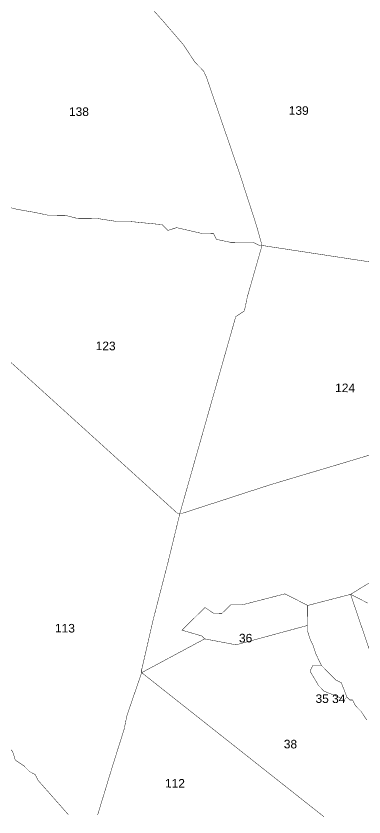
# Model space of a CAD drawing. Header units: metres. Extents: x 317370 to 326712, y 1824935 to 1838812.
# Drawn here: x 322261 to 322752, y 1824978 to 1826109 of the extents above; entities that cross this region are included whole.
import ezdxf

# ---------------------------------------------------------------- set-up
doc = ezdxf.new("R2010")
doc.units = ezdxf.units.M
doc.header["$MEASUREMENT"] = 0
doc.layers.add('SURVEY NO.', color=7, linetype='Continuous')
doc.layers.add('SURVEY PLOT BOUNDARY', color=35, linetype='Continuous')
doc.styles.add('PDF Arial', font='arial.ttf')

# ---------------------------------------------------------------- blocks, each defined once
blk = doc.blocks.new('81')
at = {"layer": 'SURVEY PLOT BOUNDARY', "lineweight": 18, "const_width": 0.605}
for points in [[(322228.4, 1825643.3), (322488.6, 1825407.4), (322492.6, 1825407.4), (322496.7, 1825407.3), (322617.9, 1825446.7), (322775.5, 1825493.8)], [(322914.5, 1825738.7), (322608.5, 1825785.4), (322600.6, 1825813.7), (322577, 1825886.5), (322529.7, 1826023.9), (322525.8, 1826032), (322513.8, 1826044.2), (322505.8, 1826056.4), (322497.8, 1826068.5), (322469.9, 1826101), (322394, 1826186.3), (322410.1, 1826190.2), (322535.2, 1826205.3), (322623.9, 1826212.7), (322640.1, 1826216.6), (322688.5, 1826224.3), (322692.6, 1826224.2), (322708.6, 1826220.1), (322740.8, 1826211.7), (322761, 1826211.6)], [(322394, 1826186.3), (322469.9, 1826101), (322497.8, 1826068.5), (322505.8, 1826056.4), (322513.8, 1826044.2), (322525.8, 1826032), (322529.7, 1826023.9), (322577, 1825886.5), (322600.6, 1825813.7), (322608.5, 1825785.4), (322604.5, 1825785.5), (322596.4, 1825789.6), (322588.4, 1825789.6), (322576.3, 1825789.7), (322564.2, 1825789.8), (322544.1, 1825794), (322540.1, 1825802.1), (322524, 1825802.2), (322487.7, 1825810.6), (322475.6, 1825806.6), (322467.6, 1825814.8), (322423.3, 1825819.1), (322403.2, 1825819.3), (322375, 1825823.6), (322346.8, 1825823.8), (322330.7, 1825827.9), (322322.6, 1825828), (322306.5, 1825828.1), (322286.4, 1825832.3), (322262.2, 1825836.5), (322246.1, 1825840.7)], [(322246.1, 1825840.7), (322262.2, 1825836.5), (322286.4, 1825832.3), (322306.5, 1825828.1), (322322.6, 1825828), (322330.7, 1825827.9), (322346.8, 1825823.8), (322375, 1825823.6), (322403.2, 1825819.3), (322423.3, 1825819.1), (322467.6, 1825814.8), (322475.6, 1825806.6), (322487.7, 1825810.6), (322524, 1825802.2), (322540.1, 1825802.1), (322544.1, 1825794), (322564.2, 1825789.8), (322576.3, 1825789.7), (322588.4, 1825789.6), (322596.4, 1825789.6), (322604.5, 1825785.5), (322608.5, 1825785.4), (322587.8, 1825713), (322583.6, 1825692.9), (322571.4, 1825684.9), (322492.6, 1825407.4), (322488.6, 1825407.4), (322228.4, 1825643.3)], [(322775.5, 1825493.8), (322617.9, 1825446.7), (322496.7, 1825407.3), (322492.6, 1825407.4), (322571.4, 1825684.9), (322583.6, 1825692.9), (322587.8, 1825713), (322608.5, 1825785.4), (322914.5, 1825738.7)], [(322796.6, 1825106.6), (322733.6, 1825292.6), (322757.7, 1825280.3)], [(322766, 1825312.5), (322733.6, 1825292.6), (322673, 1825276.9), (322640.9, 1825293.3), (322580.3, 1825277.7), (322564.2, 1825277.8), (322552, 1825265.8), (322539.9, 1825265.9), (322527.9, 1825274), (322495.4, 1825242), (322523.5, 1825233.8), (322527.5, 1825229.7), (322438.5, 1825182), (322438.5, 1825186.1), (322455.2, 1825258.5), (322476, 1825339), (322492.6, 1825407.4), (322476, 1825339), (322455.2, 1825258.5), (322438.5, 1825186.1), (322438.5, 1825182), (322430.2, 1825157.9), (322426.1, 1825145.8), (322417.8, 1825121.7), (322413.6, 1825101.6), (322397.1, 1825049.3), (322376.3, 1824980.9), (322397.1, 1825049.3), (322413.6, 1825101.6), (322417.8, 1825121.7), (322426.1, 1825145.8), (322430.2, 1825157.9), (322438.5, 1825182), (322696, 1824978.4), (322438.5, 1825182), (322527.5, 1825229.7), (322571.8, 1825221.3), (322672.8, 1825248.7), (322672.7, 1825240.7), (322676.7, 1825228.5), (322680.6, 1825220.4), (322684.6, 1825208.3), (322688.5, 1825200.2), (322692.5, 1825192.1), (322680.4, 1825192.2), (322676.3, 1825184.2), (322688.2, 1825163.9), (322696.2, 1825155.8), (322716.3, 1825147.6), (322724.4, 1825143.5), (322728.4, 1825147.5), (322732.4, 1825143.4), (322736.5, 1825143.4), (322740.4, 1825135.3), (322748.4, 1825127.2), (322756.4, 1825115)], [(322756.4, 1825115), (322748.4, 1825127.2), (322740.4, 1825135.3), (322736.5, 1825143.4), (322732.4, 1825143.4), (322728.4, 1825147.5), (322720.5, 1825167.7), (322712.5, 1825171.8), (322692.5, 1825192.1), (322688.5, 1825200.2), (322684.6, 1825208.3), (322680.6, 1825220.4), (322676.7, 1825228.5), (322672.7, 1825240.7), (322673, 1825276.9), (322733.6, 1825292.6), (322796.6, 1825106.6)], [(322757.7, 1825280.3), (322733.6, 1825292.6), (322766, 1825312.5)]]:
    blk.add_lwpolyline(points, dxfattribs=at)
for points in [[(322673, 1825276.9), (322672.8, 1825248.7), (322571.8, 1825221.3), (322527.5, 1825229.7), (322523.5, 1825233.8), (322495.4, 1825242), (322527.9, 1825274), (322539.9, 1825265.9), (322552, 1825265.8), (322564.2, 1825277.8), (322580.3, 1825277.7), (322640.9, 1825293.3)], [(322680.4, 1825192.2), (322692.5, 1825192.1), (322712.5, 1825171.8), (322720.5, 1825167.7), (322728.4, 1825147.5), (322724.4, 1825143.5), (322716.3, 1825147.6), (322696.2, 1825155.8), (322688.2, 1825163.9), (322676.3, 1825184.2)], [(322216.2, 1825107.2), (322224.2, 1825103.1), (322256.2, 1825070.6), (322260.1, 1825058.4), (322272.2, 1825050.3), (322280.2, 1825042.2), (322288.2, 1825038.1), (322292.1, 1825030), (322335, 1824981.3), (322292.1, 1825030), (322288.2, 1825038.1), (322280.2, 1825042.2), (322272.2, 1825050.3), (322260.1, 1825058.4), (322256.2, 1825070.6), (322224.2, 1825103.1)]]:
    blk.add_lwpolyline(points, close=True, dxfattribs=at)
at = {"layer": 'SURVEY NO.', "char_height": 12.09, "attachment_point": 7, "rotation": 359.5492, "style": 'PDF Arial'}
for s, insert in [('138', (322335.8, 1825968.3)), ('139', (322646.2, 1825969.9)), ('123', (322373.5, 1825637.4)), ('124', (322711.7, 1825578.3)), ('113', (322316, 1825238.7)), ('36', (322575.9, 1825224.6)), ('35 34', (322684, 1825139.1)), ('38', (322639.2, 1825074.9)), ('112', (322471.4, 1825019.8))]:
    blk.add_mtext(s, dxfattribs=dict(at, insert=insert))

msp = doc.modelspace()

# ---------------------------------------------------------------- block references
msp.add_blockref('81', (0, 0))

doc.saveas('drawing.dxf')
